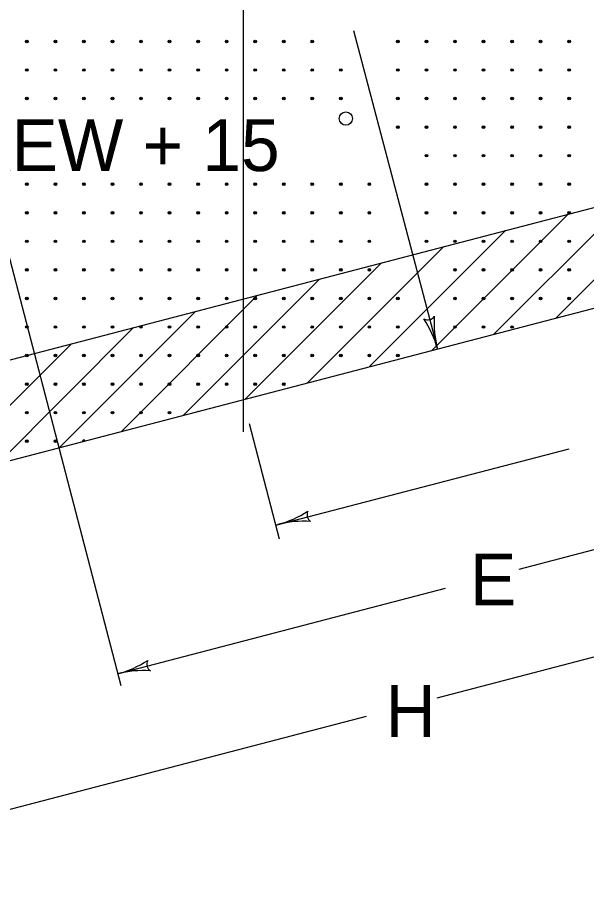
# Model space of a CAD drawing. Extents: x 1007 to 1035.5, y 1000.5 to 1021.5.
# Drawn here: x 1010.791 to 1012.984, y 1013.923 to 1017.286 of the extents above; entities that cross this region are included whole.
import ezdxf

# ---------------------------------------------------------------- set-up
doc = ezdxf.new("R2010")
doc.units = 0
doc.layers.add('Level 1', color=7, linetype='Continuous')

msp = doc.modelspace()

# ---------------------------------------------------------------- linework, layer by layer
at = {"layer": 'Level 1'}
for p, q in [((1011.6604, 1019.3152), (1011.6604, 1015.6895)), ((1010.1869, 1018.5558), (1011.1884, 1014.7125)), ((1012.0854, 1017.2366), (1012.4092, 1016.0093)), ((1009.2329, 1015.5692), (1014.5416, 1016.9525)), ((1012.8651, 1016.1281), (1013.3893, 1016.6523)), ((1009.2316, 1015.1813), (1014.6853, 1016.6024)), ((1012.6262, 1016.0658), (1013.1503, 1016.5899)), ((1012.387, 1016.0035), (1012.9112, 1016.5277)), ((1012.1478, 1015.9412), (1012.672, 1016.4653)), ((1011.9089, 1015.8789), (1012.4331, 1016.4031)), ((1011.6698, 1015.8166), (1012.1939, 1016.3408)), ((1011.4307, 1015.7543), (1011.9548, 1016.2784)), ((1011.1917, 1015.692), (1011.7158, 1016.2162)), ((1010.9526, 1015.6298), (1011.4767, 1016.1538)), ((1010.7134, 1015.5674), (1011.2375, 1016.0915)), ((1010.4745, 1015.5052), (1010.9986, 1016.0293)), ((1011.6839, 1015.7219), (1011.7998, 1015.2777)), ((1011.7862, 1015.3302), (1012.9163, 1015.6247)), ((1012.7245, 1015.1613), (1014.0773, 1015.5138)), ((1012.4086, 1014.6657), (1015.013, 1015.3443)), ((1011.1766, 1014.758), (1012.4408, 1015.0874)), ((1009.5593, 1013.9232), (1012.1363, 1014.5947))]:
    msp.add_line(p, q, dxfattribs=at)
for centre, radius in [((1010.8268, 1017.194), 0.005), ((1010.8268, 1017.194), 0.0025), ((1010.9368, 1017.194), 0.005), ((1010.9368, 1017.194), 0.0025), ((1011.0468, 1017.194), 0.005), ((1011.0468, 1017.194), 0.0025), ((1011.1568, 1017.194), 0.005), ((1011.1568, 1017.194), 0.0025), ((1011.2668, 1017.194), 0.005), ((1011.2668, 1017.194), 0.0025), ((1011.3768, 1017.194), 0.005), ((1011.3768, 1017.194), 0.0025), ((1011.4868, 1017.194), 0.005), ((1011.4868, 1017.194), 0.0025), ((1011.5968, 1017.194), 0.005), ((1011.5968, 1017.194), 0.0025), ((1011.7068, 1017.194), 0.005), ((1011.7068, 1017.194), 0.0025), ((1011.8168, 1017.194), 0.005), ((1011.8168, 1017.194), 0.0025), ((1011.9268, 1017.194), 0.005), ((1011.9268, 1017.194), 0.0025), ((1012.2568, 1017.194), 0.005), ((1012.2568, 1017.194), 0.0025), ((1012.3668, 1017.194), 0.005), ((1012.3668, 1017.194), 0.0025), ((1012.4768, 1017.194), 0.005), ((1012.4768, 1017.194), 0.0025), ((1012.5868, 1017.194), 0.005), ((1012.5868, 1017.194), 0.0025), ((1012.6968, 1017.194), 0.005), ((1012.6968, 1017.194), 0.0025), ((1012.8068, 1017.194), 0.005), ((1012.8068, 1017.194), 0.0025), ((1012.9168, 1017.194), 0.005), ((1012.9168, 1017.194), 0.0025), ((1010.8268, 1017.084), 0.005), ((1010.8268, 1017.084), 0.0025), ((1010.9368, 1017.084), 0.005), ((1010.9368, 1017.084), 0.0025), ((1011.0468, 1017.084), 0.005), ((1011.0468, 1017.084), 0.0025), ((1011.1568, 1017.084), 0.005), ((1011.1568, 1017.084), 0.0025), ((1011.2668, 1017.084), 0.005), ((1011.2668, 1017.084), 0.0025), ((1011.3768, 1017.084), 0.005), ((1011.3768, 1017.084), 0.0025), ((1011.4868, 1017.084), 0.005), ((1011.4868, 1017.084), 0.0025), ((1011.5968, 1017.084), 0.005), ((1011.5968, 1017.084), 0.0025), ((1011.7068, 1017.084), 0.005), ((1011.7068, 1017.084), 0.0025), ((1011.8168, 1017.084), 0.005), ((1011.8168, 1017.084), 0.0025), ((1011.9268, 1017.084), 0.005), ((1011.9268, 1017.084), 0.0025), ((1012.0368, 1017.084), 0.005), ((1012.0368, 1017.084), 0.0025), ((1012.2568, 1017.084), 0.005), ((1012.2568, 1017.084), 0.0025), ((1012.3668, 1017.084), 0.005), ((1012.3668, 1017.084), 0.0025), ((1012.4768, 1017.084), 0.005), ((1012.4768, 1017.084), 0.0025), ((1012.5868, 1017.084), 0.005), ((1012.5868, 1017.084), 0.0025), ((1012.6968, 1017.084), 0.005), ((1012.6968, 1017.084), 0.0025), ((1012.8068, 1017.084), 0.005), ((1012.8068, 1017.084), 0.0025), ((1012.9168, 1017.084), 0.005), ((1012.9168, 1017.084), 0.0025), ((1010.8268, 1016.974), 0.005), ((1010.8268, 1016.974), 0.0025), ((1010.9368, 1016.974), 0.005), ((1010.9368, 1016.974), 0.0025), ((1011.0468, 1016.974), 0.005), ((1011.0468, 1016.974), 0.0025), ((1011.1568, 1016.974), 0.005), ((1011.1568, 1016.974), 0.0025), ((1011.2668, 1016.974), 0.005), ((1011.2668, 1016.974), 0.0025), ((1011.3768, 1016.974), 0.005), ((1011.3768, 1016.974), 0.0025), ((1011.4868, 1016.974), 0.005), ((1011.4868, 1016.974), 0.0025), ((1011.5968, 1016.974), 0.005), ((1011.5968, 1016.974), 0.0025), ((1011.7068, 1016.974), 0.005), ((1011.7068, 1016.974), 0.0025), ((1011.8168, 1016.974), 0.005), ((1011.8168, 1016.974), 0.0025), ((1011.9268, 1016.974), 0.005), ((1011.9268, 1016.974), 0.0025), ((1012.0368, 1016.974), 0.005), ((1012.0368, 1016.974), 0.0025), ((1012.2568, 1016.974), 0.005), ((1012.2568, 1016.974), 0.0025), ((1012.3668, 1016.974), 0.005), ((1012.3668, 1016.974), 0.0025), ((1012.4768, 1016.974), 0.005), ((1012.4768, 1016.974), 0.0025), ((1012.5868, 1016.974), 0.005), ((1012.5868, 1016.974), 0.0025), ((1012.6968, 1016.974), 0.005), ((1012.6968, 1016.974), 0.0025), ((1012.8068, 1016.974), 0.005), ((1012.8068, 1016.974), 0.0025), ((1012.9168, 1016.974), 0.005), ((1012.9168, 1016.974), 0.0025), ((1012.0563, 1016.8968), 0.0256), ((1012.2568, 1016.864), 0.005), ((1012.2568, 1016.864), 0.0025), ((1012.3668, 1016.864), 0.005), ((1012.3668, 1016.864), 0.0025), ((1012.4768, 1016.864), 0.005), ((1012.4768, 1016.864), 0.0025), ((1012.5868, 1016.864), 0.005), ((1012.5868, 1016.864), 0.0025), ((1012.6968, 1016.864), 0.005), ((1012.6968, 1016.864), 0.0025), ((1012.8068, 1016.864), 0.005), ((1012.8068, 1016.864), 0.0025), ((1012.9168, 1016.864), 0.005), ((1012.9168, 1016.864), 0.0025), ((1012.3668, 1016.754), 0.005), ((1012.3668, 1016.754), 0.0025), ((1012.4768, 1016.754), 0.005), ((1012.4768, 1016.754), 0.0025), ((1012.5868, 1016.754), 0.005), ((1012.5868, 1016.754), 0.0025), ((1012.6968, 1016.754), 0.005), ((1012.6968, 1016.754), 0.0025), ((1012.8068, 1016.754), 0.005), ((1012.8068, 1016.754), 0.0025), ((1012.9168, 1016.754), 0.005), ((1012.9168, 1016.754), 0.0025), ((1010.8268, 1016.644), 0.005), ((1010.8268, 1016.644), 0.0025), ((1010.9368, 1016.644), 0.005), ((1010.9368, 1016.644), 0.0025), ((1011.0468, 1016.644), 0.005), ((1011.0468, 1016.644), 0.0025), ((1011.1568, 1016.644), 0.005), ((1011.1568, 1016.644), 0.0025), ((1011.2668, 1016.644), 0.005), ((1011.2668, 1016.644), 0.0025), ((1011.3768, 1016.644), 0.005), ((1011.3768, 1016.644), 0.0025), ((1011.4868, 1016.644), 0.005), ((1011.4868, 1016.644), 0.0025), ((1011.5968, 1016.644), 0.005), ((1011.5968, 1016.644), 0.0025), ((1011.7068, 1016.644), 0.005), ((1011.7068, 1016.644), 0.0025), ((1011.8168, 1016.644), 0.005), ((1011.8168, 1016.644), 0.0025), ((1011.9268, 1016.644), 0.005), ((1011.9268, 1016.644), 0.0025), ((1012.0368, 1016.644), 0.005), ((1012.0368, 1016.644), 0.0025), ((1012.1468, 1016.644), 0.005), ((1012.1468, 1016.644), 0.0025), ((1012.3668, 1016.644), 0.005), ((1012.3668, 1016.644), 0.0025), ((1012.4768, 1016.644), 0.005), ((1012.4768, 1016.644), 0.0025), ((1012.5868, 1016.644), 0.005), ((1012.5868, 1016.644), 0.0025), ((1012.6968, 1016.644), 0.005), ((1012.6968, 1016.644), 0.0025), ((1012.8068, 1016.644), 0.005), ((1012.8068, 1016.644), 0.0025), ((1012.9168, 1016.644), 0.005), ((1012.9168, 1016.644), 0.0025), ((1010.8268, 1016.534), 0.005), ((1010.9368, 1016.534), 0.005), ((1011.0468, 1016.534), 0.005), ((1011.1568, 1016.534), 0.005), ((1011.2668, 1016.534), 0.005), ((1011.3768, 1016.534), 0.005), ((1011.4868, 1016.534), 0.005), ((1011.5968, 1016.534), 0.005), ((1011.7068, 1016.534), 0.005), ((1011.8168, 1016.534), 0.005), ((1011.9268, 1016.534), 0.005), ((1012.0368, 1016.534), 0.005), ((1012.1468, 1016.534), 0.005), ((1012.3668, 1016.534), 0.005), ((1012.4768, 1016.534), 0.005), ((1012.5868, 1016.534), 0.005), ((1012.6968, 1016.534), 0.005), ((1012.8068, 1016.534), 0.005), ((1012.9168, 1016.534), 0.005), ((1010.8268, 1016.534), 0.0025), ((1010.9368, 1016.534), 0.0025), ((1011.0468, 1016.534), 0.0025), ((1011.1568, 1016.534), 0.0025), ((1011.2668, 1016.534), 0.0025), ((1011.3768, 1016.534), 0.0025), ((1011.4868, 1016.534), 0.0025), ((1011.5968, 1016.534), 0.0025), ((1011.7068, 1016.534), 0.0025), ((1011.8168, 1016.534), 0.0025), ((1011.9268, 1016.534), 0.0025), ((1012.0368, 1016.534), 0.0025), ((1012.1468, 1016.534), 0.0025), ((1012.3668, 1016.534), 0.0025), ((1012.4768, 1016.534), 0.0025), ((1012.5868, 1016.534), 0.0025), ((1012.6968, 1016.534), 0.0025), ((1012.8068, 1016.534), 0.0025), ((1012.9168, 1016.534), 0.0025), ((1010.8268, 1016.424), 0.005), ((1010.8268, 1016.424), 0.0025), ((1010.9368, 1016.424), 0.005), ((1010.9368, 1016.424), 0.0025), ((1011.0468, 1016.424), 0.005), ((1011.0468, 1016.424), 0.0025), ((1011.1568, 1016.424), 0.005), ((1011.1568, 1016.424), 0.0025), ((1011.2668, 1016.424), 0.005), ((1011.2668, 1016.424), 0.0025), ((1011.3768, 1016.424), 0.005), ((1011.3768, 1016.424), 0.0025), ((1011.4868, 1016.424), 0.005), ((1011.4868, 1016.424), 0.0025), ((1011.5968, 1016.424), 0.005), ((1011.5968, 1016.424), 0.0025), ((1011.7068, 1016.424), 0.005), ((1011.7068, 1016.424), 0.0025), ((1011.8168, 1016.424), 0.005), ((1011.8168, 1016.424), 0.0025), ((1011.9268, 1016.424), 0.005), ((1011.9268, 1016.424), 0.0025), ((1012.0368, 1016.424), 0.005), ((1012.0368, 1016.424), 0.0025), ((1012.1468, 1016.424), 0.005), ((1012.1468, 1016.424), 0.0025), ((1012.3668, 1016.424), 0.005), ((1012.3668, 1016.424), 0.0025), ((1012.4768, 1016.424), 0.005), ((1012.4768, 1016.424), 0.0025), ((1012.5868, 1016.424), 0.005), ((1012.5868, 1016.424), 0.0025), ((1012.6968, 1016.424), 0.005), ((1012.6968, 1016.424), 0.0025), ((1012.8068, 1016.424), 0.005), ((1012.8068, 1016.424), 0.0025), ((1012.9168, 1016.424), 0.005), ((1012.9168, 1016.424), 0.0025), ((1010.8268, 1016.314), 0.005), ((1010.8268, 1016.314), 0.0025), ((1010.9368, 1016.314), 0.005), ((1010.9368, 1016.314), 0.0025), ((1011.0468, 1016.314), 0.005), ((1011.0468, 1016.314), 0.0025), ((1011.1568, 1016.314), 0.005), ((1011.1568, 1016.314), 0.0025), ((1011.2668, 1016.314), 0.005), ((1011.2668, 1016.314), 0.0025), ((1011.3768, 1016.314), 0.005), ((1011.3768, 1016.314), 0.0025), ((1011.4868, 1016.314), 0.005), ((1011.4868, 1016.314), 0.0025), ((1011.5968, 1016.314), 0.005), ((1011.5968, 1016.314), 0.0025), ((1011.7068, 1016.314), 0.005), ((1011.7068, 1016.314), 0.0025), ((1011.8168, 1016.314), 0.005), ((1011.8168, 1016.314), 0.0025), ((1011.9268, 1016.314), 0.005), ((1011.9268, 1016.314), 0.0025), ((1012.0368, 1016.314), 0.005), ((1012.0368, 1016.314), 0.0025), ((1012.1468, 1016.314), 0.005), ((1012.1468, 1016.314), 0.0025), ((1012.4768, 1016.314), 0.005), ((1012.4768, 1016.314), 0.0025), ((1012.5868, 1016.314), 0.005), ((1012.5868, 1016.314), 0.0025), ((1012.6968, 1016.314), 0.005), ((1012.6968, 1016.314), 0.0025), ((1012.8068, 1016.314), 0.005), ((1012.8068, 1016.314), 0.0025), ((1012.9168, 1016.314), 0.005), ((1012.9168, 1016.314), 0.0025), ((1010.8268, 1016.204), 0.005), ((1010.8268, 1016.204), 0.0025), ((1010.9368, 1016.204), 0.005), ((1010.9368, 1016.204), 0.0025), ((1011.0468, 1016.204), 0.005), ((1011.0468, 1016.204), 0.0025), ((1011.1568, 1016.204), 0.005), ((1011.1568, 1016.204), 0.0025), ((1011.2668, 1016.204), 0.005), ((1011.2668, 1016.204), 0.0025), ((1011.3768, 1016.204), 0.005), ((1011.3768, 1016.204), 0.0025), ((1011.4868, 1016.204), 0.005), ((1011.4868, 1016.204), 0.0025), ((1011.5968, 1016.204), 0.005), ((1011.5968, 1016.204), 0.0025), ((1011.7068, 1016.204), 0.005), ((1011.7068, 1016.204), 0.0025), ((1011.8168, 1016.204), 0.005), ((1011.8168, 1016.204), 0.0025), ((1011.9268, 1016.204), 0.005), ((1011.9268, 1016.204), 0.0025), ((1012.0368, 1016.204), 0.005), ((1012.0368, 1016.204), 0.0025), ((1012.1468, 1016.204), 0.005), ((1012.1468, 1016.204), 0.0025), ((1012.2568, 1016.204), 0.005), ((1012.2568, 1016.204), 0.0025), ((1012.4768, 1016.204), 0.005), ((1012.4768, 1016.204), 0.0025), ((1012.5868, 1016.204), 0.005), ((1012.5868, 1016.204), 0.0025), ((1012.6968, 1016.204), 0.005), ((1012.6968, 1016.204), 0.0025), ((1012.8068, 1016.204), 0.005), ((1012.8068, 1016.204), 0.0025), ((1012.9168, 1016.204), 0.005), ((1012.9168, 1016.204), 0.0025), ((1010.8268, 1016.094), 0.005), ((1010.8268, 1016.094), 0.0025), ((1010.9368, 1016.094), 0.005), ((1010.9368, 1016.094), 0.0025), ((1011.0468, 1016.094), 0.005), ((1011.0468, 1016.094), 0.0025), ((1011.1568, 1016.094), 0.005), ((1011.1568, 1016.094), 0.0025), ((1011.2668, 1016.094), 0.005), ((1011.2668, 1016.094), 0.0025), ((1011.3768, 1016.094), 0.005), ((1011.3768, 1016.094), 0.0025), ((1011.4868, 1016.094), 0.005), ((1011.4868, 1016.094), 0.0025), ((1011.5968, 1016.094), 0.005), ((1011.5968, 1016.094), 0.0025), ((1011.7068, 1016.094), 0.005), ((1011.7068, 1016.094), 0.0025), ((1011.8168, 1016.094), 0.005), ((1011.8168, 1016.094), 0.0025), ((1011.9268, 1016.094), 0.005), ((1011.9268, 1016.094), 0.0025), ((1012.0368, 1016.094), 0.005), ((1012.0368, 1016.094), 0.0025), ((1012.1468, 1016.094), 0.005), ((1012.1468, 1016.094), 0.0025), ((1012.2568, 1016.094), 0.005), ((1012.2568, 1016.094), 0.0025), ((1012.4768, 1016.094), 0.005), ((1012.4768, 1016.094), 0.0025), ((1012.5868, 1016.094), 0.005), ((1012.5868, 1016.094), 0.0025), ((1012.6968, 1016.094), 0.005), ((1012.6968, 1016.094), 0.0025), ((1010.8268, 1015.984), 0.005), ((1010.8268, 1015.984), 0.0025), ((1010.9368, 1015.984), 0.005), ((1010.9368, 1015.984), 0.0025), ((1011.0468, 1015.984), 0.005), ((1011.0468, 1015.984), 0.0025), ((1011.1568, 1015.984), 0.005), ((1011.1568, 1015.984), 0.0025), ((1011.2668, 1015.984), 0.005), ((1011.2668, 1015.984), 0.0025), ((1011.3768, 1015.984), 0.005), ((1011.3768, 1015.984), 0.0025), ((1011.4868, 1015.984), 0.005), ((1011.4868, 1015.984), 0.0025), ((1011.5968, 1015.984), 0.005), ((1011.5968, 1015.984), 0.0025), ((1011.7068, 1015.984), 0.005), ((1011.7068, 1015.984), 0.0025), ((1011.8168, 1015.984), 0.005), ((1011.8168, 1015.984), 0.0025), ((1011.9268, 1015.984), 0.005), ((1011.9268, 1015.984), 0.0025), ((1012.0368, 1015.984), 0.005), ((1012.0368, 1015.984), 0.0025), ((1012.1468, 1015.984), 0.005), ((1012.1468, 1015.984), 0.0025), ((1012.2568, 1015.984), 0.005), ((1012.2568, 1015.984), 0.0025), ((1010.8268, 1015.874), 0.005), ((1010.8268, 1015.874), 0.0025), ((1010.9368, 1015.874), 0.005), ((1010.9368, 1015.874), 0.0025), ((1011.0468, 1015.874), 0.005), ((1011.0468, 1015.874), 0.0025), ((1011.1568, 1015.874), 0.005), ((1011.1568, 1015.874), 0.0025), ((1011.2668, 1015.874), 0.005), ((1011.2668, 1015.874), 0.0025), ((1011.3768, 1015.874), 0.005), ((1011.3768, 1015.874), 0.0025), ((1011.4868, 1015.874), 0.005), ((1011.4868, 1015.874), 0.0025), ((1011.5968, 1015.874), 0.005), ((1011.5968, 1015.874), 0.0025), ((1011.7068, 1015.874), 0.005), ((1011.7068, 1015.874), 0.0025), ((1011.8168, 1015.874), 0.005), ((1011.8168, 1015.874), 0.0025), ((1010.8268, 1015.764), 0.005), ((1010.8268, 1015.764), 0.0025), ((1010.9368, 1015.764), 0.005), ((1010.9368, 1015.764), 0.0025), ((1011.0468, 1015.764), 0.005), ((1011.0468, 1015.764), 0.0025), ((1011.1568, 1015.764), 0.005), ((1011.1568, 1015.764), 0.0025), ((1011.2668, 1015.764), 0.005), ((1011.2668, 1015.764), 0.0025), ((1011.3768, 1015.764), 0.005), ((1011.3768, 1015.764), 0.0025), ((1010.8268, 1015.654), 0.005), ((1010.8268, 1015.654), 0.0025), ((1010.9368, 1015.654), 0.005), ((1010.9368, 1015.654), 0.0025)]:
    msp.add_circle(centre, radius, dxfattribs=at)
for centre, radius, start, end in [((1012.3713, 1016.153), 0.0313, 243.5525, 325.6692), ((1012.3713, 1016.153), 0.0313, 243.5525, 325.6692), ((1012.7872, 1016.109), 0.3909, 176.125, 194.7718), ((1012.7872, 1016.109), 0.3909, 176.125, 194.7718), ((1012.0312, 1015.9095), 0.3909, 14.7779, 33.4467), ((1012.0312, 1015.9095), 0.3909, 14.7779, 33.4467), ((1012.0312, 1015.9095), 0.3909, 14.7657, 14.7779), ((1012.0312, 1015.9095), 0.3909, 14.7657, 14.7779), ((1011.4868, 1015.764), 0.005, 87.5019, 121.711), ((1011.0468, 1015.654), 0.005, 17.6515, 191.5614), ((1011.0468, 1015.654), 0.0025, 20.7052, 188.5076), ((1011.6953, 1015.7116), 0.3909, 284.6062, 303.2749), ((1011.9378, 1015.3707), 0.0313, 153.3808, 235.4975), ((1011.6953, 1015.7116), 0.3909, 284.5939, 284.6062), ((1011.8925, 1014.9549), 0.3909, 85.9533, 104.6001), ((1011.078, 1015.1363), 0.3909, 284.6049, 303.2737), ((1011.078, 1015.1363), 0.3909, 284.6049, 303.2737), ((1011.3205, 1014.7954), 0.0313, 153.3795, 235.4962), ((1011.3205, 1014.7954), 0.0313, 153.3795, 235.4962), ((1011.078, 1015.1363), 0.3909, 284.5927, 284.6049), ((1011.078, 1015.1363), 0.3909, 284.5927, 284.6049), ((1011.2752, 1014.3797), 0.3909, 85.9521, 104.5988), ((1011.2752, 1014.3797), 0.3909, 85.9521, 104.5988)]:
    msp.add_arc(centre, radius, start, end, dxfattribs=at)

# ---------------------------------------------------------------- texts
for s, p in [('SKEW + 15', (1010.4112, 1016.6945)), ('E', (1012.5345, 1015.0213)), ('H', (1012.2094, 1014.5146))]:
    msp.add_text(s, height=0.2, dxfattribs=at).set_placement(p)

doc.saveas('drawing.dxf')
